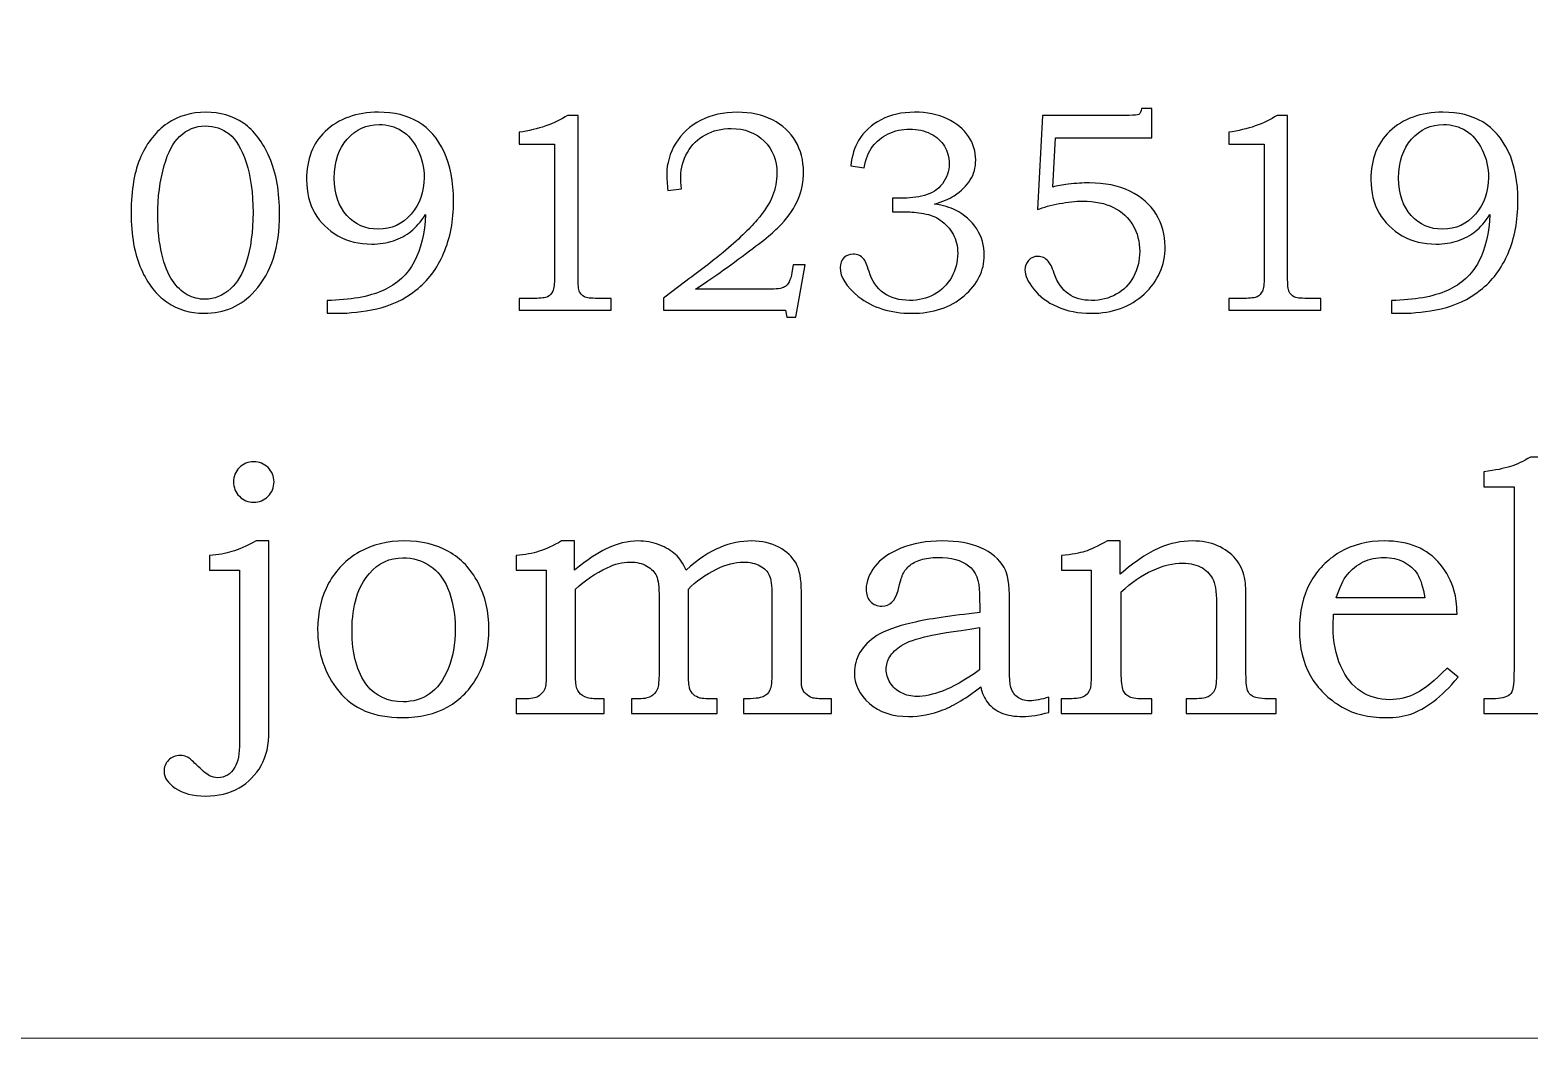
# Model space of a CAD drawing. Header units: millimetres. Extents: x -467 to 235, y 31 to 232.
# Drawn here: x 207.22 to 221.51, y 30.92 to 40.53 of the extents above; entities that cross this region are included whole.
import ezdxf

# ---------------------------------------------------------------- set-up
doc = ezdxf.new("R2010")
doc.units = ezdxf.units.MM
doc.header["$MEASUREMENT"] = 0
doc.layers.add('Layer 1', color=7, linetype='Continuous')

msp = doc.modelspace()

# ---------------------------------------------------------------- linework, layer by layer
at = {"layer": 'Layer 1', "color": 250, "lineweight": 18}
msp.add_open_spline([(198.3895, 70.7186), (198.3895, 70.7186), (232.1895, 70.7186), (232.1895, 70.7186), (233.8418, 70.7186), (235.1895, 69.3709), (235.1895, 67.7186), (235.1895, 67.7186), (235.1895, 33.9186), (235.1895, 33.9186), (235.1895, 32.2663), (233.8418, 30.9186), (232.1895, 30.9186), (232.1895, 30.9186), (198.3895, 30.9186), (198.3895, 30.9186), (196.7372, 30.9186), (195.3895, 32.2663), (195.3895, 33.9186), (195.3895, 33.9186), (195.3895, 67.7186), (195.3895, 67.7186), (195.3895, 69.3709), (196.7372, 70.7186), (198.3895, 70.7186)], degree=3, knots=[0, 0, 0, 0, 0.125, 0.125, 0.125, 0.25, 0.25, 0.25, 0.375, 0.375, 0.375, 0.5, 0.5, 0.5, 0.625, 0.625, 0.625, 0.75, 0.75, 0.75, 0.875, 0.875, 0.875, 1, 1, 1, 1], dxfattribs=at)
at = {"layer": 'Layer 1', "color": 250}
for points, knots in [([(208.8941, 39.7483), (209.031, 39.7483), (209.1506, 39.7138), (209.2529, 39.6442), (209.3547, 39.5747), (209.4379, 39.4651), (209.5021, 39.3164), (209.5662, 39.1677), (209.598, 38.9872), (209.598, 38.7753), (209.598, 38.4616), (209.5193, 38.2179), (209.362, 38.0433), (209.2342, 37.9014), (209.0724, 37.8305), (208.8769, 37.8305), (208.7441, 37.8305), (208.6268, 37.8655), (208.5249, 37.936), (208.4226, 38.0065), (208.3399, 38.1124), (208.2767, 38.2533), (208.2135, 38.3938), (208.1821, 38.573), (208.1821, 38.7903), (208.1821, 39.009), (208.213, 39.1873), (208.2749, 39.3255), (208.3367, 39.4637), (208.4208, 39.5687), (208.5272, 39.6406), (208.6341, 39.7124), (208.7564, 39.7483), (208.8941, 39.7483)], [0, 0, 0, 0, 0.0909091, 0.0909091, 0.0909091, 0.1818182, 0.1818182, 0.1818182, 0.2727273, 0.2727273, 0.2727273, 0.3636364, 0.3636364, 0.3636364, 0.4545455, 0.4545455, 0.4545455, 0.5454545, 0.5454545, 0.5454545, 0.6363636, 0.6363636, 0.6363636, 0.7272727, 0.7272727, 0.7272727, 0.8181818, 0.8181818, 0.8181818, 0.9090909, 0.9090909, 0.9090909, 1, 1, 1, 1]), ([(210.0513, 37.8305), (210.0513, 37.8305), (210.0513, 37.9533), (210.0513, 37.9533), (210.2714, 37.956), (210.4492, 37.9878), (210.5847, 38.0483), (210.7197, 38.1092), (210.8193, 38.2006), (210.8825, 38.3229), (210.9461, 38.4452), (210.9816, 38.5948), (210.9898, 38.7721), (210.9443, 38.703), (210.898, 38.6498), (210.8507, 38.6116), (210.8029, 38.5734), (210.7475, 38.5439), (210.6843, 38.5225), (210.6206, 38.5011), (210.5515, 38.4907), (210.4769, 38.4907), (210.356, 38.4907), (210.2487, 38.5171), (210.1541, 38.5703), (210.0595, 38.6235), (209.9859, 38.6953), (209.9336, 38.7858), (209.8813, 38.8763), (209.8549, 38.9827), (209.8549, 39.105), (209.8549, 39.3), (209.914, 39.4533), (210.0322, 39.5651), (210.1627, 39.6874), (210.3328, 39.7483), (210.5415, 39.7483), (210.6915, 39.7483), (210.8184, 39.7174), (210.9211, 39.6551), (211.0244, 39.5933), (211.1062, 39.4983), (211.1667, 39.371), (211.2271, 39.2432), (211.2572, 39.0863), (211.2572, 38.9004), (211.2572, 38.7144), (211.2258, 38.548), (211.1626, 38.402), (211.0994, 38.2556), (211.0112, 38.1388), (210.898, 38.0506), (210.7847, 37.9623), (210.6602, 37.9037), (210.5242, 37.8741), (210.3883, 37.845), (210.2655, 37.8305), (210.1555, 37.8305), (210.1555, 37.8305), (210.0513, 37.8305), (210.0513, 37.8305)], [0, 0, 0, 0, 0.05, 0.05, 0.05, 0.1, 0.1, 0.1, 0.15, 0.15, 0.15, 0.2, 0.2, 0.2, 0.25, 0.25, 0.25, 0.3, 0.3, 0.3, 0.35, 0.35, 0.35, 0.4, 0.4, 0.4, 0.45, 0.45, 0.45, 0.5, 0.5, 0.5, 0.55, 0.55, 0.55, 0.6, 0.6, 0.6, 0.65, 0.65, 0.65, 0.7, 0.7, 0.7, 0.75, 0.75, 0.75, 0.8, 0.8, 0.8, 0.85, 0.85, 0.85, 0.9, 0.9, 0.9, 0.95, 0.95, 0.95, 1, 1, 1, 1]), ([(213.431, 39.0172), (213.431, 39.0172), (213.3015, 39.0008), (213.3015, 39.0008), (213.2942, 39.0636), (213.2905, 39.1154), (213.2905, 39.155), (213.2905, 39.2596), (213.3192, 39.3587), (213.376, 39.4519), (213.4329, 39.5446), (213.512, 39.6174), (213.6134, 39.6697), (213.7152, 39.722), (213.8316, 39.7483), (213.963, 39.7483), (214.0903, 39.7483), (214.2017, 39.7238), (214.2977, 39.6747), (214.3936, 39.6251), (214.4668, 39.5578), (214.5182, 39.4724), (214.5691, 39.3864), (214.5946, 39.2887), (214.5946, 39.1786), (214.5946, 39.0859), (214.5778, 38.9995), (214.5446, 38.9199), (214.5114, 38.8408), (214.4577, 38.7603), (214.3841, 38.6798), (214.329, 38.6194), (214.2176, 38.5271), (214.0499, 38.4029), (213.8384, 38.2452), (213.6761, 38.1306), (213.5634, 38.0597), (213.5634, 38.0597), (214.2545, 38.0597), (214.2545, 38.0597), (214.3359, 38.0597), (214.3891, 38.0674), (214.4141, 38.0824), (214.4486, 38.1019), (214.4718, 38.1474), (214.4845, 38.2183), (214.4845, 38.2183), (214.4964, 38.2943), (214.4964, 38.2943), (214.4964, 38.2943), (214.6109, 38.2943), (214.6109, 38.2943), (214.6109, 38.2943), (214.5209, 37.795), (214.5209, 37.795), (214.5209, 37.795), (214.4363, 37.795), (214.4363, 37.795), (214.4363, 37.795), (214.4218, 37.8605), (214.4218, 37.8605), (214.4218, 37.8605), (213.2578, 37.8605), (213.2578, 37.8605), (213.2578, 37.8605), (213.2578, 37.9751), (213.2578, 37.9751), (213.2578, 37.9751), (213.4711, 38.1356), (213.4711, 38.1356), (213.6329, 38.2552), (213.7516, 38.347), (213.8275, 38.4107), (213.9703, 38.5312), (214.0785, 38.6339), (214.1508, 38.7194), (214.2231, 38.8049), (214.2731, 38.8822), (214.3004, 38.9508), (214.3272, 39.0195), (214.3409, 39.0913), (214.3409, 39.1664), (214.3409, 39.2914), (214.3004, 39.3937), (214.2199, 39.4733), (214.1394, 39.5528), (214.0349, 39.5928), (213.9057, 39.5928), (213.8134, 39.5928), (213.7307, 39.5728), (213.6584, 39.5328), (213.5861, 39.4933), (213.5288, 39.4373), (213.487, 39.3655), (213.4451, 39.2937), (213.4242, 39.2164), (213.4242, 39.1327), (213.4242, 39.1018), (213.4265, 39.0631), (213.431, 39.0172)], [0, 0, 0, 0, 0.030303, 0.030303, 0.030303, 0.0606061, 0.0606061, 0.0606061, 0.0909091, 0.0909091, 0.0909091, 0.1212121, 0.1212121, 0.1212121, 0.1515152, 0.1515152, 0.1515152, 0.1818182, 0.1818182, 0.1818182, 0.2121212, 0.2121212, 0.2121212, 0.2424242, 0.2424242, 0.2424242, 0.2727273, 0.2727273, 0.2727273, 0.3030303, 0.3030303, 0.3030303, 0.3333333, 0.3333333, 0.3333333, 0.3636364, 0.3636364, 0.3636364, 0.3939394, 0.3939394, 0.3939394, 0.4242424, 0.4242424, 0.4242424, 0.4545455, 0.4545455, 0.4545455, 0.4848485, 0.4848485, 0.4848485, 0.5151515, 0.5151515, 0.5151515, 0.5454545, 0.5454545, 0.5454545, 0.5757576, 0.5757576, 0.5757576, 0.6060606, 0.6060606, 0.6060606, 0.6363636, 0.6363636, 0.6363636, 0.6666667, 0.6666667, 0.6666667, 0.6969697, 0.6969697, 0.6969697, 0.7272727, 0.7272727, 0.7272727, 0.7575758, 0.7575758, 0.7575758, 0.7878788, 0.7878788, 0.7878788, 0.8181818, 0.8181818, 0.8181818, 0.8484848, 0.8484848, 0.8484848, 0.8787879, 0.8787879, 0.8787879, 0.9090909, 0.9090909, 0.9090909, 0.9393939, 0.9393939, 0.9393939, 0.969697, 0.969697, 0.969697, 1, 1, 1, 1]), ([(215.1733, 39.2191), (215.1733, 39.2191), (215.0451, 39.2382), (215.0451, 39.2382), (215.0565, 39.3346), (215.0815, 39.4142), (215.1197, 39.4774), (215.1706, 39.5628), (215.242, 39.6292), (215.3343, 39.677), (215.427, 39.7247), (215.533, 39.7483), (215.653, 39.7483), (215.7712, 39.7483), (215.8753, 39.7274), (215.9654, 39.6851), (216.0549, 39.6433), (216.1227, 39.5874), (216.1686, 39.5178), (216.2145, 39.4483), (216.2373, 39.3732), (216.2373, 39.2928), (216.2373, 39.2218), (216.22, 39.1582), (216.1854, 39.1027), (216.1509, 39.0468), (216.0995, 38.9968), (216.0313, 38.9522), (215.9836, 38.9213), (215.9213, 38.8944), (215.844, 38.8713), (215.9263, 38.8599), (215.9936, 38.8408), (216.0458, 38.814), (216.1309, 38.7708), (216.1977, 38.7108), (216.2464, 38.6348), (216.295, 38.5584), (216.3191, 38.4748), (216.3191, 38.3834), (216.3191, 38.2374), (216.2545, 38.1083), (216.1259, 37.9974), (215.9972, 37.886), (215.8308, 37.8305), (215.6262, 37.8305), (215.4247, 37.8305), (215.2552, 37.8841), (215.1174, 37.9914), (215.0019, 38.0833), (214.9441, 38.1751), (214.9441, 38.2674), (214.9441, 38.3038), (214.956, 38.3343), (214.9796, 38.3584), (215.0028, 38.3829), (215.0324, 38.3952), (215.0678, 38.3952), (215.1069, 38.3952), (215.1406, 38.3802), (215.1679, 38.3497), (215.1829, 38.3329), (215.2001, 38.2929), (215.2197, 38.2288), (215.2474, 38.1392), (215.2943, 38.071), (215.3602, 38.0237), (215.4266, 37.9769), (215.5084, 37.9533), (215.6066, 37.9533), (215.6939, 37.9533), (215.7721, 37.9724), (215.8412, 38.0105), (215.9104, 38.0487), (215.9649, 38.1028), (216.0054, 38.1729), (216.0454, 38.2429), (216.0654, 38.3193), (216.0654, 38.4029), (216.0654, 38.4702), (216.0508, 38.5307), (216.0217, 38.5844), (215.9926, 38.638), (215.9513, 38.6835), (215.8976, 38.7203), (215.8567, 38.7499), (215.8044, 38.7703), (215.7403, 38.7817), (215.6762, 38.7931), (215.6189, 38.799), (215.568, 38.799), (215.568, 38.799), (215.4434, 38.799), (215.4434, 38.799), (215.4434, 38.799), (215.4434, 38.9272), (215.4434, 38.9272), (215.4434, 38.9272), (215.5225, 38.9272), (215.5225, 38.9272), (215.6012, 38.9272), (215.6762, 38.9363), (215.7476, 38.9545), (215.819, 38.9727), (215.8762, 39.0099), (215.919, 39.0663), (215.9622, 39.1232), (215.9836, 39.1868), (215.9836, 39.2587), (215.9836, 39.3205), (215.9686, 39.376), (215.9385, 39.4255), (215.909, 39.4751), (215.8649, 39.5146), (215.8071, 39.5437), (215.7489, 39.5728), (215.6821, 39.5874), (215.6066, 39.5874), (215.5325, 39.5874), (215.4648, 39.5724), (215.4025, 39.5424), (215.3406, 39.5119), (215.2911, 39.4719), (215.2533, 39.421), (215.216, 39.3705), (215.1892, 39.3032), (215.1733, 39.2191)], [0, 0, 0, 0, 0.0238095, 0.0238095, 0.0238095, 0.047619, 0.047619, 0.047619, 0.0714286, 0.0714286, 0.0714286, 0.0952381, 0.0952381, 0.0952381, 0.1190476, 0.1190476, 0.1190476, 0.1428571, 0.1428571, 0.1428571, 0.1666667, 0.1666667, 0.1666667, 0.1904762, 0.1904762, 0.1904762, 0.2142857, 0.2142857, 0.2142857, 0.2380952, 0.2380952, 0.2380952, 0.2619048, 0.2619048, 0.2619048, 0.2857143, 0.2857143, 0.2857143, 0.3095238, 0.3095238, 0.3095238, 0.3333333, 0.3333333, 0.3333333, 0.3571429, 0.3571429, 0.3571429, 0.3809524, 0.3809524, 0.3809524, 0.4047619, 0.4047619, 0.4047619, 0.4285714, 0.4285714, 0.4285714, 0.452381, 0.452381, 0.452381, 0.4761905, 0.4761905, 0.4761905, 0.5, 0.5, 0.5, 0.5238095, 0.5238095, 0.5238095, 0.547619, 0.547619, 0.547619, 0.5714286, 0.5714286, 0.5714286, 0.5952381, 0.5952381, 0.5952381, 0.6190476, 0.6190476, 0.6190476, 0.6428571, 0.6428571, 0.6428571, 0.6666667, 0.6666667, 0.6666667, 0.6904762, 0.6904762, 0.6904762, 0.7142857, 0.7142857, 0.7142857, 0.7380952, 0.7380952, 0.7380952, 0.7619048, 0.7619048, 0.7619048, 0.7857143, 0.7857143, 0.7857143, 0.8095238, 0.8095238, 0.8095238, 0.8333333, 0.8333333, 0.8333333, 0.8571429, 0.8571429, 0.8571429, 0.8809524, 0.8809524, 0.8809524, 0.9047619, 0.9047619, 0.9047619, 0.9285714, 0.9285714, 0.9285714, 0.952381, 0.952381, 0.952381, 0.9761905, 0.9761905, 0.9761905, 1, 1, 1, 1]), ([(216.8734, 39.7183), (216.8734, 39.7183), (217.7, 39.7183), (217.7, 39.7183), (217.7509, 39.7183), (217.7814, 39.7211), (217.7919, 39.7265), (217.8069, 39.7352), (217.816, 39.7543), (217.8187, 39.7838), (217.8187, 39.7838), (217.9155, 39.7838), (217.9155, 39.7838), (217.9155, 39.7838), (217.9155, 39.5028), (217.9155, 39.5028), (217.9155, 39.5028), (216.998, 39.5028), (216.998, 39.5028), (216.998, 39.5028), (216.9739, 39.0349), (216.9739, 39.0349), (217.0121, 39.0454), (217.0603, 39.054), (217.1189, 39.0613), (217.1939, 39.07), (217.2612, 39.0745), (217.3208, 39.0745), (217.4686, 39.0745), (217.5977, 39.0477), (217.7077, 38.9945), (217.8173, 38.9413), (217.901, 38.8685), (217.9578, 38.7758), (218.0151, 38.683), (218.0437, 38.5794), (218.0437, 38.4652), (218.0437, 38.2879), (217.9774, 38.1374), (217.8441, 38.0146), (217.7114, 37.8919), (217.5418, 37.8305), (217.3363, 37.8305), (217.2171, 37.8305), (217.1098, 37.8519), (217.0134, 37.8941), (216.9175, 37.9369), (216.842, 37.9933), (216.7879, 38.0628), (216.7338, 38.1324), (216.707, 38.1933), (216.707, 38.2456), (216.707, 38.2802), (216.7183, 38.3102), (216.7415, 38.3356), (216.7647, 38.3607), (216.7943, 38.3734), (216.8307, 38.3734), (216.8684, 38.3734), (216.9011, 38.3579), (216.9293, 38.3266), (216.9452, 38.3106), (216.9643, 38.2711), (216.9866, 38.2088), (217.0166, 38.1215), (217.0616, 38.0574), (217.1207, 38.016), (217.1794, 37.9742), (217.2531, 37.9533), (217.3413, 37.9533), (217.4299, 37.9533), (217.5086, 37.9728), (217.5777, 38.0115), (217.6468, 38.0501), (217.7014, 38.1056), (217.7414, 38.1783), (217.7809, 38.2506), (217.8009, 38.3316), (217.8009, 38.4207), (217.8009, 38.5139), (217.7796, 38.5971), (217.7364, 38.6703), (217.6936, 38.743), (217.6318, 38.7999), (217.5518, 38.8399), (217.4718, 38.8799), (217.374, 38.8999), (217.259, 38.8999), (217.1889, 38.8999), (217.1139, 38.8922), (217.0334, 38.8772), (216.9534, 38.8622), (216.8848, 38.8431), (216.827, 38.8199), (216.827, 38.8199), (216.8734, 39.7183), (216.8734, 39.7183)], [0, 0, 0, 0, 0.03125, 0.03125, 0.03125, 0.0625, 0.0625, 0.0625, 0.09375, 0.09375, 0.09375, 0.125, 0.125, 0.125, 0.15625, 0.15625, 0.15625, 0.1875, 0.1875, 0.1875, 0.21875, 0.21875, 0.21875, 0.25, 0.25, 0.25, 0.28125, 0.28125, 0.28125, 0.3125, 0.3125, 0.3125, 0.34375, 0.34375, 0.34375, 0.375, 0.375, 0.375, 0.40625, 0.40625, 0.40625, 0.4375, 0.4375, 0.4375, 0.46875, 0.46875, 0.46875, 0.5, 0.5, 0.5, 0.53125, 0.53125, 0.53125, 0.5625, 0.5625, 0.5625, 0.59375, 0.59375, 0.59375, 0.625, 0.625, 0.625, 0.65625, 0.65625, 0.65625, 0.6875, 0.6875, 0.6875, 0.71875, 0.71875, 0.71875, 0.75, 0.75, 0.75, 0.78125, 0.78125, 0.78125, 0.8125, 0.8125, 0.8125, 0.84375, 0.84375, 0.84375, 0.875, 0.875, 0.875, 0.90625, 0.90625, 0.90625, 0.9375, 0.9375, 0.9375, 0.96875, 0.96875, 0.96875, 1, 1, 1, 1]), ([(220.2026, 37.8305), (220.2026, 37.8305), (220.2026, 37.9533), (220.2026, 37.9533), (220.4227, 37.956), (220.6005, 37.9878), (220.736, 38.0483), (220.871, 38.1092), (220.9706, 38.2006), (221.0338, 38.3229), (221.0974, 38.4452), (221.1329, 38.5948), (221.1411, 38.7721), (221.0956, 38.703), (221.0493, 38.6498), (221.002, 38.6116), (220.9542, 38.5734), (220.8988, 38.5439), (220.8356, 38.5225), (220.7719, 38.5011), (220.7028, 38.4907), (220.6282, 38.4907), (220.5073, 38.4907), (220.4, 38.5171), (220.3054, 38.5703), (220.2108, 38.6235), (220.1372, 38.6953), (220.0849, 38.7858), (220.0326, 38.8763), (220.0062, 38.9827), (220.0062, 39.105), (220.0062, 39.3), (220.0653, 39.4533), (220.1835, 39.5651), (220.314, 39.6874), (220.4841, 39.7483), (220.6928, 39.7483), (220.8428, 39.7483), (220.9697, 39.7174), (221.0724, 39.6551), (221.1757, 39.5933), (221.2575, 39.4983), (221.318, 39.371), (221.3784, 39.2432), (221.4085, 39.0863), (221.4085, 38.9004), (221.4085, 38.7144), (221.3771, 38.548), (221.3139, 38.402), (221.2507, 38.2556), (221.1625, 38.1388), (221.0493, 38.0506), (220.936, 37.9623), (220.8115, 37.9037), (220.6755, 37.8741), (220.5396, 37.845), (220.4168, 37.8305), (220.3068, 37.8305), (220.3068, 37.8305), (220.2026, 37.8305), (220.2026, 37.8305)], [0, 0, 0, 0, 0.05, 0.05, 0.05, 0.1, 0.1, 0.1, 0.15, 0.15, 0.15, 0.2, 0.2, 0.2, 0.25, 0.25, 0.25, 0.3, 0.3, 0.3, 0.35, 0.35, 0.35, 0.4, 0.4, 0.4, 0.45, 0.45, 0.45, 0.5, 0.5, 0.5, 0.55, 0.55, 0.55, 0.6, 0.6, 0.6, 0.65, 0.65, 0.65, 0.7, 0.7, 0.7, 0.75, 0.75, 0.75, 0.8, 0.8, 0.8, 0.85, 0.85, 0.85, 0.9, 0.9, 0.9, 0.95, 0.95, 0.95, 1, 1, 1, 1]), ([(208.8887, 39.6174), (208.7959, 39.6174), (208.7141, 39.5837), (208.6436, 39.5165), (208.5818, 39.4578), (208.5331, 39.366), (208.4977, 39.24), (208.4563, 39.0963), (208.4358, 38.9376), (208.4358, 38.7644), (208.4358, 38.6294), (208.4485, 38.5075), (208.474, 38.3979), (208.4995, 38.2888), (208.5331, 38.2038), (208.575, 38.1429), (208.6172, 38.0824), (208.6645, 38.0374), (208.7177, 38.0078), (208.7709, 37.9787), (208.8273, 37.9642), (208.886, 37.9642), (208.9746, 37.9642), (209.0569, 37.9983), (209.1338, 38.0665), (209.1956, 38.1224), (209.2442, 38.2056), (209.2802, 38.3165), (209.3229, 38.4511), (209.3443, 38.6094), (209.3443, 38.7908), (209.3443, 38.9786), (209.3225, 39.1382), (209.2788, 39.2691), (209.2347, 39.4005), (209.181, 39.491), (209.1174, 39.5415), (209.0533, 39.5919), (208.9773, 39.6174), (208.8887, 39.6174)], [0, 0, 0, 0, 0.0769231, 0.0769231, 0.0769231, 0.1538462, 0.1538462, 0.1538462, 0.2307692, 0.2307692, 0.2307692, 0.3076923, 0.3076923, 0.3076923, 0.3846154, 0.3846154, 0.3846154, 0.4615385, 0.4615385, 0.4615385, 0.5384615, 0.5384615, 0.5384615, 0.6153846, 0.6153846, 0.6153846, 0.6923077, 0.6923077, 0.6923077, 0.7692308, 0.7692308, 0.7692308, 0.8461538, 0.8461538, 0.8461538, 0.9230769, 0.9230769, 0.9230769, 1, 1, 1, 1]), ([(210.5383, 38.6326), (210.6656, 38.6326), (210.7706, 38.6807), (210.8529, 38.7771), (210.9352, 38.8731), (210.9762, 38.9895), (210.9762, 39.125), (210.9762, 39.2209), (210.9562, 39.3096), (210.9161, 39.3905), (210.8761, 39.4719), (210.8247, 39.5324), (210.762, 39.5719), (210.6993, 39.6115), (210.6279, 39.631), (210.5478, 39.631), (210.426, 39.631), (210.3241, 39.5847), (210.2423, 39.4919), (210.1605, 39.3991), (210.1195, 39.2746), (210.1195, 39.1186), (210.1195, 38.9695), (210.1595, 38.8513), (210.2391, 38.7635), (210.3187, 38.6762), (210.4183, 38.6326), (210.5383, 38.6326)], [0, 0, 0, 0, 0.1111111, 0.1111111, 0.1111111, 0.2222222, 0.2222222, 0.2222222, 0.3333333, 0.3333333, 0.3333333, 0.4444444, 0.4444444, 0.4444444, 0.5555556, 0.5555556, 0.5555556, 0.6666667, 0.6666667, 0.6666667, 0.7777778, 0.7777778, 0.7777778, 0.8888889, 0.8888889, 0.8888889, 1, 1, 1, 1]), ([(212.3443, 39.7183), (212.3443, 39.7183), (212.4444, 39.7183), (212.4444, 39.7183), (212.4444, 39.7183), (212.4444, 38.177), (212.4444, 38.177), (212.4444, 38.1038), (212.4489, 38.0569), (212.4584, 38.036), (212.4675, 38.0151), (212.483, 37.9992), (212.5044, 37.9883), (212.5253, 37.9778), (212.5676, 37.9724), (212.6303, 37.9724), (212.6303, 37.9724), (212.7608, 37.9724), (212.7608, 37.9724), (212.7608, 37.9724), (212.7608, 37.8605), (212.7608, 37.8605), (212.7608, 37.8605), (211.8824, 37.8605), (211.8824, 37.8605), (211.8824, 37.8605), (211.8824, 37.9724), (211.8824, 37.9724), (211.8824, 37.9724), (212.0283, 37.9724), (212.0283, 37.9724), (212.0915, 37.9724), (212.1333, 37.9778), (212.1543, 37.9892), (212.1752, 38.0001), (212.1915, 38.0178), (212.2034, 38.0424), (212.2147, 38.0669), (212.2206, 38.1119), (212.2206, 38.177), (212.2206, 38.177), (212.2206, 39.4428), (212.2206, 39.4428), (212.2206, 39.4428), (211.8824, 39.4428), (211.8824, 39.4428), (211.8824, 39.4428), (211.8824, 39.5574), (211.8824, 39.5574), (212.0665, 39.5833), (212.2206, 39.6369), (212.3443, 39.7183)], [0, 0, 0, 0, 0.0588235, 0.0588235, 0.0588235, 0.1176471, 0.1176471, 0.1176471, 0.1764706, 0.1764706, 0.1764706, 0.2352941, 0.2352941, 0.2352941, 0.2941176, 0.2941176, 0.2941176, 0.3529412, 0.3529412, 0.3529412, 0.4117647, 0.4117647, 0.4117647, 0.4705882, 0.4705882, 0.4705882, 0.5294118, 0.5294118, 0.5294118, 0.5882353, 0.5882353, 0.5882353, 0.6470588, 0.6470588, 0.6470588, 0.7058824, 0.7058824, 0.7058824, 0.7647059, 0.7647059, 0.7647059, 0.8235294, 0.8235294, 0.8235294, 0.8823529, 0.8823529, 0.8823529, 0.9411765, 0.9411765, 0.9411765, 1, 1, 1, 1]), ([(219.1118, 39.7183), (219.1118, 39.7183), (219.2119, 39.7183), (219.2119, 39.7183), (219.2119, 39.7183), (219.2119, 38.177), (219.2119, 38.177), (219.2119, 38.1038), (219.2164, 38.0569), (219.2259, 38.036), (219.235, 38.0151), (219.2505, 37.9992), (219.2719, 37.9883), (219.2928, 37.9778), (219.3351, 37.9724), (219.3978, 37.9724), (219.3978, 37.9724), (219.5283, 37.9724), (219.5283, 37.9724), (219.5283, 37.9724), (219.5283, 37.8605), (219.5283, 37.8605), (219.5283, 37.8605), (218.6499, 37.8605), (218.6499, 37.8605), (218.6499, 37.8605), (218.6499, 37.9724), (218.6499, 37.9724), (218.6499, 37.9724), (218.7958, 37.9724), (218.7958, 37.9724), (218.859, 37.9724), (218.9008, 37.9778), (218.9218, 37.9892), (218.9427, 38.0001), (218.959, 38.0178), (218.9709, 38.0424), (218.9822, 38.0669), (218.9881, 38.1119), (218.9881, 38.177), (218.9881, 38.177), (218.9881, 39.4428), (218.9881, 39.4428), (218.9881, 39.4428), (218.6499, 39.4428), (218.6499, 39.4428), (218.6499, 39.4428), (218.6499, 39.5574), (218.6499, 39.5574), (218.834, 39.5833), (218.9881, 39.6369), (219.1118, 39.7183)], [0, 0, 0, 0, 0.0588235, 0.0588235, 0.0588235, 0.1176471, 0.1176471, 0.1176471, 0.1764706, 0.1764706, 0.1764706, 0.2352941, 0.2352941, 0.2352941, 0.2941176, 0.2941176, 0.2941176, 0.3529412, 0.3529412, 0.3529412, 0.4117647, 0.4117647, 0.4117647, 0.4705882, 0.4705882, 0.4705882, 0.5294118, 0.5294118, 0.5294118, 0.5882353, 0.5882353, 0.5882353, 0.6470588, 0.6470588, 0.6470588, 0.7058824, 0.7058824, 0.7058824, 0.7647059, 0.7647059, 0.7647059, 0.8235294, 0.8235294, 0.8235294, 0.8823529, 0.8823529, 0.8823529, 0.9411765, 0.9411765, 0.9411765, 1, 1, 1, 1]), ([(220.6896, 38.6326), (220.8169, 38.6326), (220.9219, 38.6807), (221.0042, 38.7771), (221.0865, 38.8731), (221.1275, 38.9895), (221.1275, 39.125), (221.1275, 39.2209), (221.1075, 39.3096), (221.0674, 39.3905), (221.0274, 39.4719), (220.976, 39.5324), (220.9133, 39.5719), (220.8506, 39.6115), (220.7792, 39.631), (220.6991, 39.631), (220.5773, 39.631), (220.4754, 39.5847), (220.3936, 39.4919), (220.3118, 39.3991), (220.2708, 39.2746), (220.2708, 39.1186), (220.2708, 38.9695), (220.3108, 38.8513), (220.3904, 38.7635), (220.47, 38.6762), (220.5696, 38.6326), (220.6896, 38.6326)], [0, 0, 0, 0, 0.1111111, 0.1111111, 0.1111111, 0.2222222, 0.2222222, 0.2222222, 0.3333333, 0.3333333, 0.3333333, 0.4444444, 0.4444444, 0.4444444, 0.5555556, 0.5555556, 0.5555556, 0.6666667, 0.6666667, 0.6666667, 0.7777778, 0.7777778, 0.7777778, 0.8888889, 0.8888889, 0.8888889, 1, 1, 1, 1]), ([(221.0842, 36.1754), (221.0842, 36.1754), (221.0842, 36.3189), (221.0842, 36.3189), (221.193, 36.3331), (221.2773, 36.3502), (221.3377, 36.3696), (221.398, 36.389), (221.4613, 36.4191), (221.5273, 36.459), (221.5273, 36.459), (221.6583, 36.459), (221.6583, 36.459), (221.6583, 36.459), (221.6583, 35.3558), (221.6583, 35.3558), (221.7836, 35.4606), (221.9026, 35.5375), (222.0148, 35.5865), (222.127, 35.6349), (222.2341, 35.6594), (222.3361, 35.6594), (222.4853, 35.6594), (222.6077, 35.615), (222.704, 35.5261), (222.7997, 35.4373), (222.8475, 35.3296), (222.8475, 35.2021), (222.8475, 35.2021), (222.8475, 34.3848), (222.8475, 34.3848), (222.8475, 34.3033), (222.8538, 34.2504), (222.8669, 34.2253), (222.8794, 34.2002), (222.901, 34.1815), (222.9312, 34.1701), (222.9614, 34.1581), (223.0292, 34.1524), (223.1345, 34.1524), (223.1345, 34.1524), (223.1345, 34.0123), (223.1345, 34.0123), (223.1345, 34.0123), (222.27, 34.0123), (222.27, 34.0123), (222.27, 34.0123), (222.27, 34.1524), (222.27, 34.1524), (222.27, 34.1524), (222.3332, 34.1524), (222.3332, 34.1524), (222.4146, 34.1524), (222.4682, 34.1587), (222.4938, 34.1718), (222.5194, 34.1843), (222.5382, 34.2059), (222.5496, 34.2356), (222.5616, 34.2652), (222.5673, 34.3261), (222.5673, 34.4189), (222.5673, 34.4189), (222.5673, 34.9862), (222.5673, 34.9862), (222.5673, 35.1121), (222.5627, 35.1935), (222.5542, 35.2311), (222.5371, 35.2955), (222.5029, 35.3473), (222.4511, 35.386), (222.3987, 35.4247), (222.3326, 35.4441), (222.2518, 35.4441), (222.1606, 35.4441), (222.0655, 35.4219), (221.9664, 35.3769), (221.8673, 35.3319), (221.7648, 35.2641), (221.6583, 35.1741), (221.6583, 35.1741), (221.6583, 34.3404), (221.6583, 34.3404), (221.6583, 34.2777), (221.664, 34.2356), (221.6748, 34.2145), (221.6862, 34.1934), (221.7044, 34.1775), (221.7301, 34.1678), (221.7557, 34.1575), (221.807, 34.1524), (221.8838, 34.1524), (221.8838, 34.1524), (221.9522, 34.1524), (221.9522, 34.1524), (221.9522, 34.1524), (221.9522, 34.0123), (221.9522, 34.0123), (221.9522, 34.0123), (221.0842, 34.0123), (221.0842, 34.0123), (221.0842, 34.0123), (221.0842, 34.1524), (221.0842, 34.1524), (221.0842, 34.1524), (221.136, 34.1524), (221.136, 34.1524), (221.2181, 34.1524), (221.2773, 34.1627), (221.3143, 34.1826), (221.3342, 34.1923), (221.3491, 34.2116), (221.3576, 34.2407), (221.3667, 34.2697), (221.3713, 34.3495), (221.3713, 34.4805), (221.3713, 34.4805), (221.3713, 36.1754), (221.3713, 36.1754), (221.3713, 36.1754), (221.0842, 36.1754), (221.0842, 36.1754)], [0, 0, 0, 0, 0.025, 0.025, 0.025, 0.05, 0.05, 0.05, 0.075, 0.075, 0.075, 0.1, 0.1, 0.1, 0.125, 0.125, 0.125, 0.15, 0.15, 0.15, 0.175, 0.175, 0.175, 0.2, 0.2, 0.2, 0.225, 0.225, 0.225, 0.25, 0.25, 0.25, 0.275, 0.275, 0.275, 0.3, 0.3, 0.3, 0.325, 0.325, 0.325, 0.35, 0.35, 0.35, 0.375, 0.375, 0.375, 0.4, 0.4, 0.4, 0.425, 0.425, 0.425, 0.45, 0.45, 0.45, 0.475, 0.475, 0.475, 0.5, 0.5, 0.5, 0.525, 0.525, 0.525, 0.55, 0.55, 0.55, 0.575, 0.575, 0.575, 0.6, 0.6, 0.6, 0.625, 0.625, 0.625, 0.65, 0.65, 0.65, 0.675, 0.675, 0.675, 0.7, 0.7, 0.7, 0.725, 0.725, 0.725, 0.75, 0.75, 0.75, 0.775, 0.775, 0.775, 0.8, 0.8, 0.8, 0.825, 0.825, 0.825, 0.85, 0.85, 0.85, 0.875, 0.875, 0.875, 0.9, 0.9, 0.9, 0.925, 0.925, 0.925, 0.95, 0.95, 0.95, 0.975, 0.975, 0.975, 1, 1, 1, 1]), ([(209.3509, 36.4146), (209.4039, 36.4146), (209.45, 36.3958), (209.4876, 36.3588), (209.5258, 36.3212), (209.5446, 36.2756), (209.5446, 36.2227), (209.5446, 36.1691), (209.5258, 36.123), (209.4876, 36.0854), (209.45, 36.0472), (209.4039, 36.0284), (209.3509, 36.0284), (209.2974, 36.0284), (209.2518, 36.0472), (209.2142, 36.0854), (209.1772, 36.123), (209.1584, 36.1691), (209.1584, 36.2227), (209.1584, 36.2756), (209.1772, 36.3212), (209.2142, 36.3588), (209.2518, 36.3958), (209.2974, 36.4146), (209.3509, 36.4146)], [0, 0, 0, 0, 0.125, 0.125, 0.125, 0.25, 0.25, 0.25, 0.375, 0.375, 0.375, 0.5, 0.5, 0.5, 0.625, 0.625, 0.625, 0.75, 0.75, 0.75, 0.875, 0.875, 0.875, 1, 1, 1, 1]), ([(208.9295, 35.3792), (208.9295, 35.3792), (208.9295, 35.5193), (208.9295, 35.5193), (209.0126, 35.5267), (209.0838, 35.5398), (209.1436, 35.5586), (209.2034, 35.5768), (209.2803, 35.6104), (209.3754, 35.6594), (209.3754, 35.6594), (209.4967, 35.6594), (209.4967, 35.6594), (209.4967, 35.6594), (209.4967, 33.846), (209.4967, 33.846), (209.4967, 33.715), (209.4717, 33.6051), (209.4215, 33.5162), (209.3714, 33.4274), (209.3014, 33.3568), (209.2114, 33.3044), (209.1214, 33.2525), (209.0138, 33.2263), (208.8896, 33.2263), (208.7694, 33.2263), (208.6738, 33.2514), (208.6026, 33.3021), (208.5314, 33.3522), (208.4955, 33.404), (208.4955, 33.4581), (208.4955, 33.5026), (208.5097, 33.5396), (208.5382, 33.5686), (208.5667, 33.5977), (208.6037, 33.6125), (208.6493, 33.6125), (208.676, 33.6125), (208.6988, 33.6074), (208.7182, 33.5971), (208.7375, 33.5874), (208.7654, 33.5641), (208.8008, 33.5282), (208.8543, 33.4747), (208.897, 33.4388), (208.9295, 33.4206), (208.9528, 33.4075), (208.979, 33.4006), (209.0081, 33.4006), (209.077, 33.4006), (209.1317, 33.4337), (209.1715, 33.5003), (209.2017, 33.5493), (209.2165, 33.6284), (209.2165, 33.7384), (209.2165, 33.7384), (209.2165, 35.3792), (209.2165, 35.3792), (209.2165, 35.3792), (208.9295, 35.3792), (208.9295, 35.3792)], [0, 0, 0, 0, 0.05, 0.05, 0.05, 0.1, 0.1, 0.1, 0.15, 0.15, 0.15, 0.2, 0.2, 0.2, 0.25, 0.25, 0.25, 0.3, 0.3, 0.3, 0.35, 0.35, 0.35, 0.4, 0.4, 0.4, 0.45, 0.45, 0.45, 0.5, 0.5, 0.5, 0.55, 0.55, 0.55, 0.6, 0.6, 0.6, 0.65, 0.65, 0.65, 0.7, 0.7, 0.7, 0.75, 0.75, 0.75, 0.8, 0.8, 0.8, 0.85, 0.85, 0.85, 0.9, 0.9, 0.9, 0.95, 0.95, 0.95, 1, 1, 1, 1]), ([(210.7867, 35.6594), (210.9496, 35.6594), (211.0903, 35.6258), (211.2099, 35.558), (211.3289, 35.4902), (211.4229, 35.3917), (211.4912, 35.2619), (211.5602, 35.132), (211.5943, 34.9845), (211.5943, 34.8182), (211.5943, 34.6519), (211.559, 34.5038), (211.489, 34.374), (211.4183, 34.2441), (211.3227, 34.145), (211.2013, 34.0772), (211.08, 34.0089), (210.9354, 33.9747), (210.7668, 33.9747), (210.4985, 33.9747), (210.2975, 34.0584), (210.1625, 34.2259), (210.0281, 34.3933), (209.9609, 34.5898), (209.9609, 34.8165), (209.9609, 34.9816), (209.9956, 35.128), (210.0657, 35.2562), (210.1352, 35.3843), (210.2331, 35.4834), (210.359, 35.554), (210.4849, 35.6241), (210.6273, 35.6594), (210.7867, 35.6594)], [0, 0, 0, 0, 0.0909091, 0.0909091, 0.0909091, 0.1818182, 0.1818182, 0.1818182, 0.2727273, 0.2727273, 0.2727273, 0.3636364, 0.3636364, 0.3636364, 0.4545455, 0.4545455, 0.4545455, 0.5454545, 0.5454545, 0.5454545, 0.6363636, 0.6363636, 0.6363636, 0.7272727, 0.7272727, 0.7272727, 0.8181818, 0.8181818, 0.8181818, 0.9090909, 0.9090909, 0.9090909, 1, 1, 1, 1]), ([(211.854, 35.3792), (211.854, 35.3792), (211.854, 35.5193), (211.854, 35.5193), (211.9377, 35.5273), (212.0106, 35.5409), (212.0733, 35.5609), (212.1354, 35.5802), (212.2071, 35.6133), (212.2873, 35.6594), (212.2873, 35.6594), (212.4109, 35.6594), (212.4109, 35.6594), (212.4109, 35.6594), (212.4109, 35.382), (212.4109, 35.382), (212.5373, 35.4811), (212.6364, 35.5478), (212.7071, 35.5819), (212.8158, 35.6338), (212.9201, 35.6594), (213.0186, 35.6594), (213.0864, 35.6594), (213.153, 35.6469), (213.2179, 35.6224), (213.2829, 35.5973), (213.3347, 35.5671), (213.374, 35.5307), (213.4139, 35.4942), (213.4475, 35.4447), (213.4748, 35.382), (213.5915, 35.4845), (213.6998, 35.5563), (213.7989, 35.5973), (213.898, 35.6389), (213.9988, 35.6594), (214.1013, 35.6594), (214.1987, 35.6594), (214.2852, 35.6389), (214.3598, 35.5985), (214.435, 35.558), (214.4891, 35.5073), (214.5233, 35.4464), (214.5569, 35.3849), (214.574, 35.296), (214.574, 35.1781), (214.574, 35.1781), (214.574, 34.4053), (214.574, 34.4053), (214.574, 34.3244), (214.5757, 34.2771), (214.5791, 34.264), (214.5848, 34.243), (214.5968, 34.223), (214.615, 34.2042), (214.6332, 34.1849), (214.6543, 34.1718), (214.6776, 34.1638), (214.701, 34.1564), (214.7443, 34.1524), (214.8075, 34.1524), (214.8075, 34.1524), (214.861, 34.1524), (214.861, 34.1524), (214.861, 34.1524), (214.861, 34.0123), (214.861, 34.0123), (214.861, 34.0123), (214.0238, 34.0123), (214.0238, 34.0123), (214.0238, 34.0123), (214.0238, 34.1524), (214.0238, 34.1524), (214.1195, 34.1535), (214.1816, 34.1604), (214.2095, 34.1735), (214.238, 34.186), (214.259, 34.2065), (214.2727, 34.2356), (214.2869, 34.2646), (214.2938, 34.321), (214.2938, 34.4053), (214.2938, 34.4053), (214.2938, 35.14), (214.2938, 35.14), (214.2938, 35.2328), (214.2852, 35.2972), (214.2687, 35.333), (214.2522, 35.3684), (214.222, 35.398), (214.1793, 35.4219), (214.1366, 35.4458), (214.0836, 35.4578), (214.0198, 35.4578), (213.9412, 35.4578), (213.8581, 35.4367), (213.7715, 35.3946), (213.6553, 35.337), (213.5642, 35.2721), (213.4976, 35.1998), (213.4976, 35.1998), (213.4976, 34.4053), (213.4976, 34.4053), (213.4976, 34.329), (213.501, 34.2788), (213.5084, 34.2549), (213.5158, 34.231), (213.5278, 34.2111), (213.5448, 34.1946), (213.5625, 34.1786), (213.5824, 34.1678), (213.6052, 34.1615), (213.628, 34.1553), (213.6832, 34.1524), (213.771, 34.1524), (213.771, 34.1524), (213.771, 34.0123), (213.771, 34.0123), (213.771, 34.0123), (212.9542, 34.0123), (212.9542, 34.0123), (212.9542, 34.0123), (212.9542, 34.1524), (212.9542, 34.1524), (212.9542, 34.1524), (213.0004, 34.1524), (213.0004, 34.1524), (213.0647, 34.1524), (213.1109, 34.1604), (213.1376, 34.1758), (213.1644, 34.1911), (213.1855, 34.2151), (213.2008, 34.2475), (213.2117, 34.2726), (213.2174, 34.3255), (213.2174, 34.4053), (213.2174, 34.4053), (213.2174, 35.1149), (213.2174, 35.1149), (213.2174, 35.2191), (213.2094, 35.2898), (213.1929, 35.3262), (213.1769, 35.3627), (213.1462, 35.394), (213.1006, 35.4196), (213.055, 35.4452), (213.0015, 35.4578), (212.94, 35.4578), (212.8677, 35.4578), (212.7948, 35.4401), (212.7219, 35.4042), (212.6125, 35.3524), (212.5123, 35.2841), (212.4212, 35.1998), (212.4212, 35.1998), (212.4212, 34.3438), (212.4212, 34.3438), (212.4212, 34.2925), (212.428, 34.2555), (212.4422, 34.2316), (212.4559, 34.2076), (212.4781, 34.1883), (212.5083, 34.174), (212.5385, 34.1598), (212.5801, 34.1524), (212.6325, 34.1524), (212.6325, 34.1524), (212.6945, 34.1524), (212.6945, 34.1524), (212.6945, 34.1524), (212.6945, 34.0123), (212.6945, 34.0123), (212.6945, 34.0123), (211.854, 34.0123), (211.854, 34.0123), (211.854, 34.0123), (211.854, 34.1524), (211.854, 34.1524), (211.854, 34.1524), (211.899, 34.1524), (211.899, 34.1524), (211.9759, 34.1524), (212.0266, 34.1587), (212.0511, 34.1706), (212.0864, 34.1871), (212.112, 34.2139), (212.1279, 34.2504), (212.1365, 34.2703), (212.141, 34.3221), (212.141, 34.4053), (212.141, 34.4053), (212.141, 35.3792), (212.141, 35.3792), (212.141, 35.3792), (211.854, 35.3792), (211.854, 35.3792)], [0, 0, 0, 0, 0.0153846, 0.0153846, 0.0153846, 0.0307692, 0.0307692, 0.0307692, 0.0461538, 0.0461538, 0.0461538, 0.0615385, 0.0615385, 0.0615385, 0.0769231, 0.0769231, 0.0769231, 0.0923077, 0.0923077, 0.0923077, 0.1076923, 0.1076923, 0.1076923, 0.1230769, 0.1230769, 0.1230769, 0.1384615, 0.1384615, 0.1384615, 0.1538462, 0.1538462, 0.1538462, 0.1692308, 0.1692308, 0.1692308, 0.1846154, 0.1846154, 0.1846154, 0.2, 0.2, 0.2, 0.2153846, 0.2153846, 0.2153846, 0.2307692, 0.2307692, 0.2307692, 0.2461538, 0.2461538, 0.2461538, 0.2615385, 0.2615385, 0.2615385, 0.2769231, 0.2769231, 0.2769231, 0.2923077, 0.2923077, 0.2923077, 0.3076923, 0.3076923, 0.3076923, 0.3230769, 0.3230769, 0.3230769, 0.3384615, 0.3384615, 0.3384615, 0.3538462, 0.3538462, 0.3538462, 0.3692308, 0.3692308, 0.3692308, 0.3846154, 0.3846154, 0.3846154, 0.4, 0.4, 0.4, 0.4153846, 0.4153846, 0.4153846, 0.4307692, 0.4307692, 0.4307692, 0.4461538, 0.4461538, 0.4461538, 0.4615385, 0.4615385, 0.4615385, 0.4769231, 0.4769231, 0.4769231, 0.4923077, 0.4923077, 0.4923077, 0.5076923, 0.5076923, 0.5076923, 0.5230769, 0.5230769, 0.5230769, 0.5384615, 0.5384615, 0.5384615, 0.5538462, 0.5538462, 0.5538462, 0.5692308, 0.5692308, 0.5692308, 0.5846154, 0.5846154, 0.5846154, 0.6, 0.6, 0.6, 0.6153846, 0.6153846, 0.6153846, 0.6307692, 0.6307692, 0.6307692, 0.6461538, 0.6461538, 0.6461538, 0.6615385, 0.6615385, 0.6615385, 0.6769231, 0.6769231, 0.6769231, 0.6923077, 0.6923077, 0.6923077, 0.7076923, 0.7076923, 0.7076923, 0.7230769, 0.7230769, 0.7230769, 0.7384615, 0.7384615, 0.7384615, 0.7538462, 0.7538462, 0.7538462, 0.7692308, 0.7692308, 0.7692308, 0.7846154, 0.7846154, 0.7846154, 0.8, 0.8, 0.8, 0.8153846, 0.8153846, 0.8153846, 0.8307692, 0.8307692, 0.8307692, 0.8461538, 0.8461538, 0.8461538, 0.8615385, 0.8615385, 0.8615385, 0.8769231, 0.8769231, 0.8769231, 0.8923077, 0.8923077, 0.8923077, 0.9076923, 0.9076923, 0.9076923, 0.9230769, 0.9230769, 0.9230769, 0.9384615, 0.9384615, 0.9384615, 0.9538462, 0.9538462, 0.9538462, 0.9692308, 0.9692308, 0.9692308, 0.9846154, 0.9846154, 0.9846154, 1, 1, 1, 1]), ([(216.2752, 34.976), (216.2752, 34.976), (216.2724, 35.1582), (216.2724, 35.1582), (216.2724, 35.2818), (216.2376, 35.3701), (216.1687, 35.423), (216.0998, 35.476), (216.0018, 35.5022), (215.876, 35.5022), (215.8139, 35.5022), (215.7592, 35.4948), (215.7125, 35.48), (215.6653, 35.4646), (215.6277, 35.4441), (215.5998, 35.4179), (215.5713, 35.3917), (215.5502, 35.3621), (215.5365, 35.3291), (215.5314, 35.3165), (215.5177, 35.2698), (215.4967, 35.1872), (215.471, 35.0876), (215.4192, 35.0375), (215.3412, 35.0375), (215.2968, 35.0375), (215.2609, 35.0523), (215.2335, 35.0813), (215.2062, 35.1109), (215.1925, 35.1508), (215.1925, 35.2003), (215.1925, 35.2738), (215.2199, 35.3456), (215.2746, 35.4156), (215.3287, 35.4863), (215.4118, 35.5443), (215.524, 35.5905), (215.6356, 35.6366), (215.7678, 35.6594), (215.9204, 35.6594), (216.0628, 35.6594), (216.1847, 35.6377), (216.2855, 35.5939), (216.3868, 35.55), (216.4615, 35.4868), (216.5093, 35.4048), (216.5429, 35.3484), (216.5594, 35.2453), (216.5594, 35.0961), (216.5594, 35.0961), (216.5594, 34.456), (216.5594, 34.456), (216.5594, 34.3654), (216.5623, 34.3062), (216.568, 34.2783), (216.5799, 34.2304), (216.6016, 34.1951), (216.6323, 34.1712), (216.6625, 34.1473), (216.7024, 34.1353), (216.7514, 34.1353), (216.8026, 34.1353), (216.8641, 34.1467), (216.9353, 34.1701), (216.9353, 34.1701), (216.9353, 34.0248), (216.9353, 34.0248), (216.8425, 33.9981), (216.7599, 33.985), (216.6859, 33.985), (216.6067, 33.985), (216.5401, 33.9958), (216.4859, 34.018), (216.4318, 34.0402), (216.3874, 34.0727), (216.3532, 34.1154), (216.3185, 34.1581), (216.2963, 34.2094), (216.286, 34.268), (216.1528, 34.1638), (216.032, 34.0903), (215.9238, 34.0482), (215.8162, 34.006), (215.7068, 33.985), (215.5969, 33.985), (215.4437, 33.985), (215.319, 34.0265), (215.2233, 34.1097), (215.1276, 34.1928), (215.0798, 34.2902), (215.0798, 34.4024), (215.0798, 34.4702), (215.0974, 34.534), (215.1327, 34.5949), (215.168, 34.6559), (215.2216, 34.71), (215.2933, 34.7567), (215.3657, 34.8028), (215.479, 34.8438), (215.6328, 34.8797), (215.7871, 34.915), (216.0013, 34.9469), (216.2752, 34.976)], [0, 0, 0, 0, 0.0294118, 0.0294118, 0.0294118, 0.0588235, 0.0588235, 0.0588235, 0.0882353, 0.0882353, 0.0882353, 0.1176471, 0.1176471, 0.1176471, 0.1470588, 0.1470588, 0.1470588, 0.1764706, 0.1764706, 0.1764706, 0.2058824, 0.2058824, 0.2058824, 0.2352941, 0.2352941, 0.2352941, 0.2647059, 0.2647059, 0.2647059, 0.2941176, 0.2941176, 0.2941176, 0.3235294, 0.3235294, 0.3235294, 0.3529412, 0.3529412, 0.3529412, 0.3823529, 0.3823529, 0.3823529, 0.4117647, 0.4117647, 0.4117647, 0.4411765, 0.4411765, 0.4411765, 0.4705882, 0.4705882, 0.4705882, 0.5, 0.5, 0.5, 0.5294118, 0.5294118, 0.5294118, 0.5588235, 0.5588235, 0.5588235, 0.5882353, 0.5882353, 0.5882353, 0.6176471, 0.6176471, 0.6176471, 0.6470588, 0.6470588, 0.6470588, 0.6764706, 0.6764706, 0.6764706, 0.7058824, 0.7058824, 0.7058824, 0.7352941, 0.7352941, 0.7352941, 0.7647059, 0.7647059, 0.7647059, 0.7941176, 0.7941176, 0.7941176, 0.8235294, 0.8235294, 0.8235294, 0.8529412, 0.8529412, 0.8529412, 0.8823529, 0.8823529, 0.8823529, 0.9117647, 0.9117647, 0.9117647, 0.9411765, 0.9411765, 0.9411765, 0.9705882, 0.9705882, 0.9705882, 1, 1, 1, 1]), ([(217.0549, 35.3792), (217.0549, 35.3792), (217.0549, 35.5193), (217.0549, 35.5193), (217.1552, 35.5307), (217.2298, 35.5438), (217.2793, 35.5592), (217.3289, 35.5751), (217.4006, 35.6081), (217.494, 35.6594), (217.494, 35.6594), (217.6154, 35.6594), (217.6154, 35.6594), (217.6154, 35.6594), (217.6154, 35.3427), (217.6154, 35.3427), (217.7612, 35.4657), (217.8859, 35.5495), (217.9895, 35.5933), (218.0926, 35.6372), (218.1974, 35.6594), (218.3039, 35.6594), (218.3945, 35.6594), (218.4748, 35.644), (218.5443, 35.6138), (218.6143, 35.5831), (218.6707, 35.5415), (218.7146, 35.4897), (218.7584, 35.4373), (218.7869, 35.378), (218.8017, 35.3114), (218.8102, 35.2704), (218.8148, 35.2078), (218.8148, 35.1246), (218.8148, 35.1246), (218.8148, 34.3916), (218.8148, 34.3916), (218.8148, 34.3039), (218.8211, 34.2481), (218.8342, 34.223), (218.8467, 34.198), (218.8672, 34.1803), (218.8951, 34.1689), (218.9236, 34.1581), (218.9919, 34.1524), (219.1018, 34.1524), (219.1018, 34.1524), (219.1018, 34.0123), (219.1018, 34.0123), (219.1018, 34.0123), (218.2441, 34.0123), (218.2441, 34.0123), (218.2441, 34.0123), (218.2441, 34.1524), (218.2441, 34.1524), (218.2441, 34.1524), (218.2908, 34.1524), (218.2908, 34.1524), (218.3706, 34.1524), (218.4247, 34.1598), (218.4531, 34.174), (218.4822, 34.1889), (218.5027, 34.2099), (218.5152, 34.2378), (218.5283, 34.2657), (218.5346, 34.3227), (218.5346, 34.4087), (218.5346, 34.4087), (218.5346, 35.0204), (218.5346, 35.0204), (218.5346, 35.1468), (218.5243, 35.2339), (218.5038, 35.2829), (218.4833, 35.3319), (218.448, 35.3712), (218.3985, 35.402), (218.3489, 35.4321), (218.2868, 35.4475), (218.2111, 35.4475), (218.1211, 35.4475), (218.0249, 35.4247), (217.9223, 35.3786), (217.8204, 35.3325), (217.7213, 35.2641), (217.6256, 35.1747), (217.6256, 35.1747), (217.6256, 34.4087), (217.6256, 34.4087), (217.6256, 34.3216), (217.6319, 34.2635), (217.645, 34.2344), (217.6575, 34.2054), (217.6786, 34.1837), (217.7076, 34.1689), (217.7276, 34.1581), (217.7811, 34.1524), (217.8677, 34.1524), (217.8677, 34.1524), (217.9161, 34.1524), (217.9161, 34.1524), (217.9161, 34.1524), (217.9161, 34.0123), (217.9161, 34.0123), (217.9161, 34.0123), (217.0515, 34.0123), (217.0515, 34.0123), (217.0515, 34.0123), (217.0515, 34.1524), (217.0515, 34.1524), (217.0515, 34.1524), (217.0937, 34.1524), (217.0937, 34.1524), (217.1768, 34.1524), (217.2338, 34.1592), (217.2645, 34.1735), (217.2947, 34.1871), (217.3158, 34.2122), (217.3283, 34.2481), (217.3351, 34.2657), (217.3386, 34.3273), (217.3386, 34.4326), (217.3386, 34.4326), (217.3386, 35.3792), (217.3386, 35.3792), (217.3386, 35.3792), (217.0549, 35.3792), (217.0549, 35.3792)], [0, 0, 0, 0, 0.0238095, 0.0238095, 0.0238095, 0.047619, 0.047619, 0.047619, 0.0714286, 0.0714286, 0.0714286, 0.0952381, 0.0952381, 0.0952381, 0.1190476, 0.1190476, 0.1190476, 0.1428571, 0.1428571, 0.1428571, 0.1666667, 0.1666667, 0.1666667, 0.1904762, 0.1904762, 0.1904762, 0.2142857, 0.2142857, 0.2142857, 0.2380952, 0.2380952, 0.2380952, 0.2619048, 0.2619048, 0.2619048, 0.2857143, 0.2857143, 0.2857143, 0.3095238, 0.3095238, 0.3095238, 0.3333333, 0.3333333, 0.3333333, 0.3571429, 0.3571429, 0.3571429, 0.3809524, 0.3809524, 0.3809524, 0.4047619, 0.4047619, 0.4047619, 0.4285714, 0.4285714, 0.4285714, 0.452381, 0.452381, 0.452381, 0.4761905, 0.4761905, 0.4761905, 0.5, 0.5, 0.5, 0.5238095, 0.5238095, 0.5238095, 0.547619, 0.547619, 0.547619, 0.5714286, 0.5714286, 0.5714286, 0.5952381, 0.5952381, 0.5952381, 0.6190476, 0.6190476, 0.6190476, 0.6428571, 0.6428571, 0.6428571, 0.6666667, 0.6666667, 0.6666667, 0.6904762, 0.6904762, 0.6904762, 0.7142857, 0.7142857, 0.7142857, 0.7380952, 0.7380952, 0.7380952, 0.7619048, 0.7619048, 0.7619048, 0.7857143, 0.7857143, 0.7857143, 0.8095238, 0.8095238, 0.8095238, 0.8333333, 0.8333333, 0.8333333, 0.8571429, 0.8571429, 0.8571429, 0.8809524, 0.8809524, 0.8809524, 0.9047619, 0.9047619, 0.9047619, 0.9285714, 0.9285714, 0.9285714, 0.952381, 0.952381, 0.952381, 0.9761905, 0.9761905, 0.9761905, 1, 1, 1, 1]), ([(220.7323, 34.4463), (220.7323, 34.4463), (220.8382, 34.3609), (220.8382, 34.3609), (220.7574, 34.2635), (220.6788, 34.186), (220.6024, 34.1291), (220.5261, 34.0721), (220.4544, 34.0322), (220.3866, 34.0089), (220.3188, 33.9861), (220.2391, 33.9747), (220.148, 33.9747), (219.9845, 33.9747), (219.8455, 34.0077), (219.7311, 34.0744), (219.6001, 34.1513), (219.4993, 34.2509), (219.4292, 34.374), (219.3591, 34.497), (219.3244, 34.6422), (219.3244, 34.8096), (219.3244, 34.9845), (219.3586, 35.1343), (219.4264, 35.2584), (219.4941, 35.3826), (219.5887, 35.4806), (219.7105, 35.5523), (219.8324, 35.6235), (219.9737, 35.6594), (220.1337, 35.6594), (220.2527, 35.6594), (220.3564, 35.6412), (220.4441, 35.6041), (220.5318, 35.5671), (220.6064, 35.5113), (220.6679, 35.4367), (220.7289, 35.3621), (220.7733, 35.2767), (220.8012, 35.181), (220.8166, 35.1246), (220.8257, 35.0517), (220.828, 34.9623), (220.828, 34.9623), (219.6507, 34.9623), (219.6507, 34.9623), (219.6473, 34.9076), (219.6456, 34.8672), (219.6456, 34.8404), (219.6456, 34.7003), (219.6701, 34.575), (219.7191, 34.4656), (219.7675, 34.3557), (219.8324, 34.2749), (219.9127, 34.223), (219.993, 34.1712), (220.0842, 34.1456), (220.1867, 34.1456), (220.2732, 34.1456), (220.357, 34.1661), (220.4378, 34.2071), (220.5187, 34.2475), (220.6167, 34.3278), (220.7323, 34.4463)], [0, 0, 0, 0, 0.047619, 0.047619, 0.047619, 0.0952381, 0.0952381, 0.0952381, 0.1428571, 0.1428571, 0.1428571, 0.1904762, 0.1904762, 0.1904762, 0.2380952, 0.2380952, 0.2380952, 0.2857143, 0.2857143, 0.2857143, 0.3333333, 0.3333333, 0.3333333, 0.3809524, 0.3809524, 0.3809524, 0.4285714, 0.4285714, 0.4285714, 0.4761905, 0.4761905, 0.4761905, 0.5238095, 0.5238095, 0.5238095, 0.5714286, 0.5714286, 0.5714286, 0.6190476, 0.6190476, 0.6190476, 0.6666667, 0.6666667, 0.6666667, 0.7142857, 0.7142857, 0.7142857, 0.7619048, 0.7619048, 0.7619048, 0.8095238, 0.8095238, 0.8095238, 0.8571429, 0.8571429, 0.8571429, 0.9047619, 0.9047619, 0.9047619, 0.952381, 0.952381, 0.952381, 1, 1, 1, 1]), ([(210.7742, 35.4988), (210.6483, 35.4988), (210.5418, 35.4487), (210.4547, 35.349), (210.3442, 35.2248), (210.289, 35.0443), (210.289, 34.8068), (210.289, 34.5784), (210.3357, 34.4047), (210.4296, 34.2845), (210.5151, 34.178), (210.6301, 34.1251), (210.7759, 34.1251), (210.8699, 34.1251), (210.9536, 34.1501), (211.0271, 34.1997), (211.1005, 34.2498), (211.1598, 34.3295), (211.2053, 34.4383), (211.2503, 34.5477), (211.2731, 34.6764), (211.2731, 34.8233), (211.2731, 34.968), (211.2486, 35.0967), (211.2002, 35.2112), (211.1626, 35.3017), (211.1062, 35.3729), (211.0305, 35.423), (210.9547, 35.4737), (210.8693, 35.4988), (210.7742, 35.4988)], [0, 0, 0, 0, 0.1, 0.1, 0.1, 0.2, 0.2, 0.2, 0.3, 0.3, 0.3, 0.4, 0.4, 0.4, 0.5, 0.5, 0.5, 0.6, 0.6, 0.6, 0.7, 0.7, 0.7, 0.8, 0.8, 0.8, 0.9, 0.9, 0.9, 1, 1, 1, 1]), ([(220.5204, 35.1161), (220.5039, 35.218), (220.48, 35.2937), (220.4498, 35.3422), (220.419, 35.3911), (220.3758, 35.4299), (220.3199, 35.4589), (220.2636, 35.488), (220.2003, 35.5022), (220.1303, 35.5022), (220.0608, 35.5022), (219.9947, 35.488), (219.9338, 35.4589), (219.8729, 35.4299), (219.8222, 35.39), (219.7817, 35.3393), (219.7407, 35.2881), (219.7054, 35.2134), (219.6758, 35.1161), (219.6758, 35.1161), (220.5204, 35.1161), (220.5204, 35.1161)], [0, 0, 0, 0, 0.1428571, 0.1428571, 0.1428571, 0.2857143, 0.2857143, 0.2857143, 0.4285714, 0.4285714, 0.4285714, 0.5714286, 0.5714286, 0.5714286, 0.7142857, 0.7142857, 0.7142857, 0.8571429, 0.8571429, 0.8571429, 1, 1, 1, 1]), ([(216.2741, 34.8324), (216.0144, 34.7948), (215.8538, 34.7686), (215.7923, 34.7544), (215.6698, 34.7265), (215.5827, 34.6957), (215.5303, 34.6627), (215.4773, 34.6291), (215.4397, 34.5932), (215.4175, 34.5551), (215.3953, 34.5169), (215.3839, 34.4759), (215.3839, 34.4326), (215.3839, 34.3893), (215.3964, 34.3478), (215.4215, 34.3073), (215.4466, 34.2663), (215.4824, 34.2344), (215.528, 34.2111), (215.5741, 34.1877), (215.6225, 34.1763), (215.6744, 34.1763), (215.7467, 34.1763), (215.8293, 34.1934), (215.921, 34.2282), (216.0127, 34.2623), (216.13, 34.3295), (216.2735, 34.4292), (216.2735, 34.4292), (216.2741, 34.8324), (216.2741, 34.8324)], [0, 0, 0, 0, 0.1, 0.1, 0.1, 0.2, 0.2, 0.2, 0.3, 0.3, 0.3, 0.4, 0.4, 0.4, 0.5, 0.5, 0.5, 0.6, 0.6, 0.6, 0.7, 0.7, 0.7, 0.8, 0.8, 0.8, 0.9, 0.9, 0.9, 1, 1, 1, 1])]:
    msp.add_open_spline(points, degree=3, knots=knots, dxfattribs=at)

doc.saveas('drawing.dxf')
